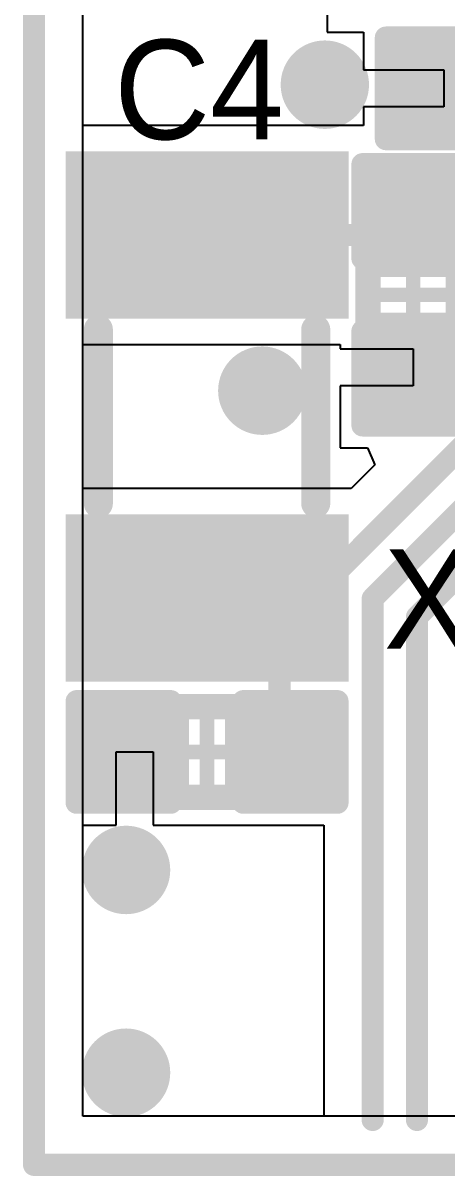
# Model space of a CAD drawing. Header units: millimetres. Extents: x 75.4 to 93.3, y 79.9 to 95.1.
# Drawn here: x 75.37 to 78.29, y 79.88 to 87.82 of the extents above; entities that cross this region are included whole.
import ezdxf

# ---------------------------------------------------------------- set-up
doc = ezdxf.new("R2010")
doc.units = ezdxf.units.MM
for name, color, linetype in [('BottomLayer', 5, 'Continuous'), ('KeepOutLayer', 6, 'Continuous'), ('Mechanical1', 6, 'Continuous'), ('Mechanical13', 56, 'Continuous'), ('Mechanical15', 56, 'Continuous'), ('MultiLayer', 9, 'Continuous'), ('TopLayer', 1, 'Continuous'), ('TopOverlay', 2, 'Continuous'), ('TopPaste', 8, 'Continuous'), ('TopSolder', 216, 'Continuous'), ('ViaHoleLayer', 16, 'Continuous')]:
    doc.layers.add(name, color=color, linetype=linetype)

# ---------------------------------------------------------------- blocks, each defined once
blk = doc.blocks.new('CAPC1005X04L_5')
at = {"layer": 'Mechanical13', "const_width": 0.1}
for points in [[(-0.525, 0.275), (-0.525, -0.275)], [(0.525, 0.275), (-0.525, 0.275)], [(0.525, 0.275), (0.525, -0.275)], [(0.525, -0.275), (-0.525, -0.275)]]:
    blk.add_lwpolyline(points, dxfattribs=at)
at = {"layer": 'Mechanical13', "const_width": 0.05}
for points in [[(-0.55, 0.275, 1), (-0.5, 0.275, 1)], [(-0.55, 0.275, 1), (-0.5, 0.275, 1)], [(0.5, 0.275, 1), (0.55, 0.275, 1)], [(0.5, 0.275, 1), (0.55, 0.275, 1)], [(-0.55, -0.275, 1), (-0.5, -0.275, 1)], [(-0.55, -0.275, 1), (-0.5, -0.275, 1)], [(0.5, -0.275, 1), (0.55, -0.275, 1)], [(0.5, -0.275, 1), (0.55, -0.275, 1)]]:
    blk.add_lwpolyline(points, format="xyb", close=True, dxfattribs=at)
at = {"layer": 'Mechanical15', "const_width": 0.1}
for points in [[(0.9, 0.35), (-0.9, 0.35)], [(-0.9, 0.35), (-0.9, -0.35)], [(0.9, 0.35), (0.9, -0.35)], [(0, 0.275), (0, -0.275)], [(0.275, 0), (-0.275, 0)], [(0.9, -0.35), (-0.9, -0.35)]]:
    blk.add_lwpolyline(points, dxfattribs=at)
at = {"layer": 'Mechanical15', "const_width": 0.05}
for points in [[(-0.925, 0.35, 1), (-0.875, 0.35, 1)], [(-0.925, 0.35, 1), (-0.875, 0.35, 1)], [(0.875, 0.35, 1), (0.925, 0.35, 1)], [(0.875, 0.35, 1), (0.925, 0.35, 1)], [(-0.025, 0.275, 1), (0.025, 0.275, 1)], [(-0.3, 0, 1), (-0.25, 0, 1)], [(0.25, 0, 1), (0.3, 0, 1)], [(-0.025, -0.275, 1), (0.025, -0.275, 1)], [(-0.925, -0.35, 1), (-0.875, -0.35, 1)], [(-0.925, -0.35, 1), (-0.875, -0.35, 1)], [(0.875, -0.35, 1), (0.925, -0.35, 1)], [(0.875, -0.35, 1), (0.925, -0.35, 1)]]:
    blk.add_lwpolyline(points, format="xyb", close=True, dxfattribs=at)
at = {"layer": 'TopLayer'}
for points in [[(-0.2, -0.25), (-0.2, 0.25), (-0.8, -0.25), (-0.8, 0.25)], [(0.8, -0.25), (0.8, 0.25), (0.2, -0.25), (0.2, 0.25)]]:
    blk.add_solid(points, dxfattribs=at)
at = {"layer": 'TopOverlay', "const_width": 0.1524}
for points in [[(-0.9001, 0.3499), (-0.9001, -0.3501)], [(-0.2501, 0.3499), (-0.9001, 0.3499)], [(0.8999, 0.3499), (0.2499, 0.3499)], [(0.8999, 0.3499), (0.8999, -0.3501)], [(-0.2501, -0.3501), (-0.9001, -0.3501)], [(0.8999, -0.3501), (0.2499, -0.3501)]]:
    blk.add_lwpolyline(points, dxfattribs=at)
at = {"layer": 'TopOverlay', "const_width": 0.0762}
for points in [[(-0.9382, 0.3499, 1), (-0.862, 0.3499, 1)], [(-0.9382, 0.3499, 1), (-0.862, 0.3499, 1)], [(-0.2882, 0.3499, 1), (-0.212, 0.3499, 1)], [(0.2118, 0.3499, 1), (0.288, 0.3499, 1)], [(0.8618, 0.3499, 1), (0.938, 0.3499, 1)], [(0.8618, 0.3499, 1), (0.938, 0.3499, 1)], [(-0.9382, -0.3501, 1), (-0.862, -0.3501, 1)], [(-0.9382, -0.3501, 1), (-0.862, -0.3501, 1)], [(-0.2882, -0.3501, 1), (-0.212, -0.3501, 1)], [(0.2118, -0.3501, 1), (0.288, -0.3501, 1)], [(0.8618, -0.3501, 1), (0.938, -0.3501, 1)], [(0.8618, -0.3501, 1), (0.938, -0.3501, 1)]]:
    blk.add_lwpolyline(points, format="xyb", close=True, dxfattribs=at)
at = {"layer": 'TopPaste'}
for points in [[(-0.2, -0.25), (-0.2, 0.25), (-0.8, -0.25), (-0.8, 0.25)], [(0.8, -0.25), (0.8, 0.25), (0.2, -0.25), (0.2, 0.25)]]:
    blk.add_solid(points, dxfattribs=at)
at = {"layer": 'TopSolder'}
for points in [[(-0.1238, -0.3262), (-0.1238, 0.3262), (-0.8762, -0.3262), (-0.8762, 0.3262)], [(0.8762, -0.3262), (0.8762, 0.3262), (0.1238, -0.3262), (0.1238, 0.3262)]]:
    blk.add_solid(points, dxfattribs=at)
blk = doc.blocks.new('XTAL_3215_17')
at = {"layer": 'TopLayer'}
for points in [[(-1.75, -0.9), (-0.75, -0.9), (-1.75, 0.9), (-0.75, 0.9)], [(0.75, -0.9), (1.75, -0.9), (0.75, 0.9), (1.75, 0.9)]]:
    blk.add_solid(points, dxfattribs=at)
at = {"layer": 'TopOverlay', "const_width": 0.2}
for points in [[(0.6, 0.75), (-0.6, 0.75)], [(0.6, -0.75), (-0.6, -0.75)]]:
    blk.add_lwpolyline(points, dxfattribs=at)
at = {"layer": 'TopOverlay', "const_width": 0.1}
for points in [[(-0.65, 0.75, 1), (-0.55, 0.75, 1)], [(0.55, 0.75, 1), (0.65, 0.75, 1)], [(-0.65, -0.75, 1), (-0.55, -0.75, 1)], [(0.55, -0.75, 1), (0.65, -0.75, 1)]]:
    blk.add_lwpolyline(points, format="xyb", close=True, dxfattribs=at)
at = {"layer": 'TopPaste'}
for points in [[(-1.75, -0.9), (-0.75, -0.9), (-1.75, 0.9), (-0.75, 0.9)], [(0.75, -0.9), (1.75, -0.9), (0.75, 0.9), (1.75, 0.9)]]:
    blk.add_solid(points, dxfattribs=at)
at = {"layer": 'TopSolder'}
for points in [[(-1.8262, -0.9762), (-0.6738, -0.9762), (-1.8262, 0.9762), (-0.6738, 0.9762)], [(0.6738, -0.9762), (1.8262, -0.9762), (0.6738, 0.9762), (1.8262, 0.9762)]]:
    blk.add_solid(points, dxfattribs=at)
blk = doc.blocks.new('CAPC1005X04L_18')
at = {"layer": 'Mechanical13', "const_width": 0.1}
for points in [[(-0.525, 0.275), (-0.525, -0.275)], [(0.525, 0.275), (-0.525, 0.275)], [(0.525, 0.275), (0.525, -0.275)], [(0.525, -0.275), (-0.525, -0.275)]]:
    blk.add_lwpolyline(points, dxfattribs=at)
at = {"layer": 'Mechanical13', "const_width": 0.05}
for points in [[(-0.55, 0.275, 1), (-0.5, 0.275, 1)], [(-0.55, 0.275, 1), (-0.5, 0.275, 1)], [(0.5, 0.275, 1), (0.55, 0.275, 1)], [(0.5, 0.275, 1), (0.55, 0.275, 1)], [(-0.55, -0.275, 1), (-0.5, -0.275, 1)], [(-0.55, -0.275, 1), (-0.5, -0.275, 1)], [(0.5, -0.275, 1), (0.55, -0.275, 1)], [(0.5, -0.275, 1), (0.55, -0.275, 1)]]:
    blk.add_lwpolyline(points, format="xyb", close=True, dxfattribs=at)
at = {"layer": 'Mechanical15', "const_width": 0.1}
for points in [[(0.9, 0.35), (-0.9, 0.35)], [(-0.9, 0.35), (-0.9, -0.35)], [(0.9, 0.35), (0.9, -0.35)], [(0, 0.275), (0, -0.275)], [(0.275, 0), (-0.275, 0)], [(0.9, -0.35), (-0.9, -0.35)]]:
    blk.add_lwpolyline(points, dxfattribs=at)
at = {"layer": 'Mechanical15', "const_width": 0.05}
for points in [[(-0.925, 0.35, 1), (-0.875, 0.35, 1)], [(-0.925, 0.35, 1), (-0.875, 0.35, 1)], [(0.875, 0.35, 1), (0.925, 0.35, 1)], [(0.875, 0.35, 1), (0.925, 0.35, 1)], [(-0.025, 0.275, 1), (0.025, 0.275, 1)], [(-0.3, 0, 1), (-0.25, 0, 1)], [(0.25, 0, 1), (0.3, 0, 1)], [(-0.025, -0.275, 1), (0.025, -0.275, 1)], [(-0.925, -0.35, 1), (-0.875, -0.35, 1)], [(-0.925, -0.35, 1), (-0.875, -0.35, 1)], [(0.875, -0.35, 1), (0.925, -0.35, 1)], [(0.875, -0.35, 1), (0.925, -0.35, 1)]]:
    blk.add_lwpolyline(points, format="xyb", close=True, dxfattribs=at)
at = {"layer": 'TopLayer'}
for points in [[(-0.2, -0.25), (-0.2, 0.25), (-0.8, -0.25), (-0.8, 0.25)], [(0.8, -0.25), (0.8, 0.25), (0.2, -0.25), (0.2, 0.25)]]:
    blk.add_solid(points, dxfattribs=at)
at = {"layer": 'TopOverlay', "const_width": 0.1524}
for points in [[(-0.9001, 0.3499), (-0.9001, -0.3501)], [(-0.2501, 0.3499), (-0.9001, 0.3499)], [(0.8999, 0.3499), (0.2499, 0.3499)], [(0.8999, 0.3499), (0.8999, -0.3501)], [(-0.2501, -0.3501), (-0.9001, -0.3501)], [(0.8999, -0.3501), (0.2499, -0.3501)]]:
    blk.add_lwpolyline(points, dxfattribs=at)
at = {"layer": 'TopOverlay', "const_width": 0.0762}
for points in [[(-0.9382, 0.3499, 1), (-0.862, 0.3499, 1)], [(-0.9382, 0.3499, 1), (-0.862, 0.3499, 1)], [(-0.2882, 0.3499, 1), (-0.212, 0.3499, 1)], [(0.2118, 0.3499, 1), (0.288, 0.3499, 1)], [(0.8618, 0.3499, 1), (0.938, 0.3499, 1)], [(0.8618, 0.3499, 1), (0.938, 0.3499, 1)], [(-0.9382, -0.3501, 1), (-0.862, -0.3501, 1)], [(-0.9382, -0.3501, 1), (-0.862, -0.3501, 1)], [(-0.2882, -0.3501, 1), (-0.212, -0.3501, 1)], [(0.2118, -0.3501, 1), (0.288, -0.3501, 1)], [(0.8618, -0.3501, 1), (0.938, -0.3501, 1)], [(0.8618, -0.3501, 1), (0.938, -0.3501, 1)]]:
    blk.add_lwpolyline(points, format="xyb", close=True, dxfattribs=at)
at = {"layer": 'TopPaste'}
for points in [[(-0.2, -0.25), (-0.2, 0.25), (-0.8, -0.25), (-0.8, 0.25)], [(0.8, -0.25), (0.8, 0.25), (0.2, -0.25), (0.2, 0.25)]]:
    blk.add_solid(points, dxfattribs=at)
at = {"layer": 'TopSolder'}
for points in [[(-0.1238, -0.3262), (-0.1238, 0.3262), (-0.8762, -0.3262), (-0.8762, 0.3262)], [(0.8762, -0.3262), (0.8762, 0.3262), (0.1238, -0.3262), (0.1238, 0.3262)]]:
    blk.add_solid(points, dxfattribs=at)
blk = doc.blocks.new('CAPC1005X04L_19')
at = {"layer": 'Mechanical13', "const_width": 0.1}
for points in [[(-0.525, -0.275), (-0.525, 0.275)], [(0.525, 0.275), (-0.525, 0.275)], [(0.525, -0.275), (0.525, 0.275)], [(0.525, -0.275), (-0.525, -0.275)]]:
    blk.add_lwpolyline(points, dxfattribs=at)
at = {"layer": 'Mechanical13', "const_width": 0.05}
for points in [[(-0.55, 0.275, 1), (-0.5, 0.275, 1)], [(-0.55, 0.275, 1), (-0.5, 0.275, 1)], [(0.5, 0.275, 1), (0.55, 0.275, 1)], [(0.5, 0.275, 1), (0.55, 0.275, 1)], [(-0.55, -0.275, 1), (-0.5, -0.275, 1)], [(-0.55, -0.275, 1), (-0.5, -0.275, 1)], [(0.5, -0.275, 1), (0.55, -0.275, 1)], [(0.5, -0.275, 1), (0.55, -0.275, 1)]]:
    blk.add_lwpolyline(points, format="xyb", close=True, dxfattribs=at)
at = {"layer": 'Mechanical15', "const_width": 0.1}
for points in [[(0.9, 0.35), (-0.9, 0.35)], [(-0.9, -0.35), (-0.9, 0.35)], [(0.9, -0.35), (0.9, 0.35)], [(0, -0.275), (0, 0.275)], [(0.275, 0), (-0.275, 0)], [(0.9, -0.35), (-0.9, -0.35)]]:
    blk.add_lwpolyline(points, dxfattribs=at)
at = {"layer": 'Mechanical15', "const_width": 0.05}
for points in [[(-0.925, 0.35, 1), (-0.875, 0.35, 1)], [(-0.925, 0.35, 1), (-0.875, 0.35, 1)], [(0.875, 0.35, 1), (0.925, 0.35, 1)], [(0.875, 0.35, 1), (0.925, 0.35, 1)], [(-0.025, 0.275, 1), (0.025, 0.275, 1)], [(-0.3, 0, 1), (-0.25, 0, 1)], [(0.25, 0, 1), (0.3, 0, 1)], [(-0.025, -0.275, 1), (0.025, -0.275, 1)], [(-0.925, -0.35, 1), (-0.875, -0.35, 1)], [(-0.925, -0.35, 1), (-0.875, -0.35, 1)], [(0.875, -0.35, 1), (0.925, -0.35, 1)], [(0.875, -0.35, 1), (0.925, -0.35, 1)]]:
    blk.add_lwpolyline(points, format="xyb", close=True, dxfattribs=at)
at = {"layer": 'TopLayer'}
for points in [[(-0.2, -0.25), (-0.2, 0.25), (-0.8, -0.25), (-0.8, 0.25)], [(0.8, -0.25), (0.8, 0.25), (0.2, -0.25), (0.2, 0.25)]]:
    blk.add_solid(points, dxfattribs=at)
at = {"layer": 'TopOverlay', "const_width": 0.1524}
for points in [[(-0.9001, -0.3501), (-0.9001, 0.3499)], [(-0.2501, 0.3499), (-0.9001, 0.3499)], [(0.8999, 0.3499), (0.2499, 0.3499)], [(0.8999, -0.3501), (0.8999, 0.3499)], [(-0.2501, -0.3501), (-0.9001, -0.3501)], [(0.8999, -0.3501), (0.2499, -0.3501)]]:
    blk.add_lwpolyline(points, dxfattribs=at)
at = {"layer": 'TopOverlay', "const_width": 0.0762}
for points in [[(-0.9382, 0.3499, 1), (-0.862, 0.3499, 1)], [(-0.9382, 0.3499, 1), (-0.862, 0.3499, 1)], [(-0.2882, 0.3499, 1), (-0.212, 0.3499, 1)], [(0.2118, 0.3499, 1), (0.288, 0.3499, 1)], [(0.8618, 0.3499, 1), (0.938, 0.3499, 1)], [(0.8618, 0.3499, 1), (0.938, 0.3499, 1)], [(-0.9382, -0.3501, 1), (-0.862, -0.3501, 1)], [(-0.9382, -0.3501, 1), (-0.862, -0.3501, 1)], [(-0.2882, -0.3501, 1), (-0.212, -0.3501, 1)], [(0.2118, -0.3501, 1), (0.288, -0.3501, 1)], [(0.8618, -0.3501, 1), (0.938, -0.3501, 1)], [(0.8618, -0.3501, 1), (0.938, -0.3501, 1)]]:
    blk.add_lwpolyline(points, format="xyb", close=True, dxfattribs=at)
at = {"layer": 'TopPaste'}
for points in [[(-0.2, -0.25), (-0.2, 0.25), (-0.8, -0.25), (-0.8, 0.25)], [(0.8, -0.25), (0.8, 0.25), (0.2, -0.25), (0.2, 0.25)]]:
    blk.add_solid(points, dxfattribs=at)
at = {"layer": 'TopSolder'}
for points in [[(-0.1238, -0.3262), (-0.1238, 0.3262), (-0.8762, -0.3262), (-0.8762, 0.3262)], [(0.8762, -0.3262), (0.8762, 0.3262), (0.1238, -0.3262), (0.1238, 0.3262)]]:
    blk.add_solid(points, dxfattribs=at)

msp = doc.modelspace()

# ---------------------------------------------------------------- linework, layer by layer
at = {"layer": 'BottomLayer'}
for p, q in [((75.7812, 80.2911), (75.7812, 94.7307)), ((81.1045, 80.2911), (75.7812, 80.2911))]:
    msp.add_line(p, q, dxfattribs=at)
at = {"layer": 'BottomLayer', "const_width": 0.3048}
for points in [[(77.2987, 87.3966, 1), (77.6035, 87.3966, 1)], [(76.8669, 85.2884, 1), (77.1717, 85.2884, 1)], [(75.9271, 81.9864, 1), (76.2319, 81.9864, 1)], [(75.9271, 80.5894, 1), (76.2319, 80.5894, 1)]]:
    msp.add_lwpolyline(points, format="xyb", close=True, dxfattribs=at)
at = {"layer": 'KeepOutLayer', "const_width": 0.1524}
for points in [[(75.4445, 79.9544), (75.4445, 95.0674)], [(75.4445, 79.9544), (93.2245, 79.9544)]]:
    msp.add_lwpolyline(points, dxfattribs=at)
at = {"layer": 'KeepOutLayer', "const_width": 0.0762}
msp.add_lwpolyline([(75.4064, 79.9544, 1), (75.4826, 79.9544, 1)], format="xyb", close=True, dxfattribs=at)
msp.add_lwpolyline([(75.4064, 79.9544, 1), (75.4826, 79.9544, 1)], format="xyb", close=True, dxfattribs=at)
at = {"layer": 'Mechanical1', "const_width": 0.1524}
for points in [[(75.4445, 79.9544), (75.4445, 95.0674)], [(75.4445, 79.9544), (93.2245, 79.9544)]]:
    msp.add_lwpolyline(points, dxfattribs=at)
at = {"layer": 'Mechanical1', "const_width": 0.0762}
msp.add_lwpolyline([(75.4064, 79.9544, 1), (75.4826, 79.9544, 1)], format="xyb", close=True, dxfattribs=at)
msp.add_lwpolyline([(75.4064, 79.9544, 1), (75.4826, 79.9544, 1)], format="xyb", close=True, dxfattribs=at)
at = {"layer": 'MultiLayer', "const_width": 0.3048}
for points in [[(77.2987, 87.3966, 1), (77.6035, 87.3966, 1)], [(76.8669, 85.2884, 1), (77.1717, 85.2884, 1)], [(75.9271, 81.9864, 1), (76.2319, 81.9864, 1)], [(75.9271, 80.5894, 1), (76.2319, 80.5894, 1)]]:
    msp.add_lwpolyline(points, format="xyb", close=True, dxfattribs=at)
at = {"layer": 'TopLayer'}
for p, q in [((75.7812, 87.1146), (75.7812, 94.7307)), ((77.4679, 88.2856), (77.4679, 87.7586)), ((77.4679, 87.7586), (77.7179, 87.7586)), ((77.7179, 87.7586), (77.7179, 87.4982)), ((77.7179, 87.4982), (78.2719, 87.4982)), ((78.2719, 87.4982), (78.2719, 87.2442)), ((78.2719, 87.2442), (77.7179, 87.2442)), ((77.7179, 87.2442), (77.7179, 87.1146)), ((77.7179, 87.1146), (75.7812, 87.1146)), ((75.7812, 84.6146), (75.7812, 85.6066)), ((75.7812, 85.6066), (77.5567, 85.6066)), ((77.5567, 85.6066), (77.5567, 85.5758)), ((77.5567, 85.5758), (78.0607, 85.5758)), ((78.0607, 85.5758), (78.0607, 85.3218)), ((78.0607, 85.3218), (77.5567, 85.3218)), ((77.5567, 85.3218), (77.5567, 84.8948)), ((77.5567, 84.8948), (77.7463, 84.8948)), ((77.7463, 84.8948), (77.7949, 84.7775)), ((77.7949, 84.7775), (77.632, 84.6146)), ((77.632, 84.6146), (75.7812, 84.6146)), ((76.0113, 82.2952), (76.0113, 82.7992)), ((76.0113, 82.7992), (76.2653, 82.7992)), ((76.2653, 82.7992), (76.2653, 82.2952)), ((75.7812, 80.2911), (75.7812, 82.2952)), ((75.7812, 82.2952), (76.0113, 82.2952)), ((76.2653, 82.2952), (77.4447, 82.2952)), ((77.4447, 82.2952), (77.4447, 80.2911)), ((77.4447, 80.2911), (75.7812, 80.2911))]:
    msp.add_line(p, q, dxfattribs=at)
for points, const_width in [([(77.2987, 87.3966, 1), (77.6035, 87.3966, 1)], 0.3048), ([(76.6002, 86.3606, 1), (76.6764, 86.3606, 1)], 0.0762), ([(76.8669, 85.2884, 1), (77.1717, 85.2884, 1)], 0.3048), ([(76.6002, 83.8606, 1), (76.6764, 83.8606, 1)], 0.0762), ([(76.6002, 83.8606, 1), (76.6764, 83.8606, 1)], 0.0762), ([(77.316, 83.8606, 1), (77.3922, 83.8606, 1)], 0.0762), ([(77.316, 83.8606, 1), (77.3922, 83.8606, 1)], 0.0762), ([(77.7432, 83.856, 1), (77.8194, 83.856, 1)], 0.0762), ([(77.7432, 83.856, 1), (77.8194, 83.856, 1)], 0.0762), ([(78.0486, 83.7296, 1), (78.1248, 83.7296, 1)], 0.0762), ([(78.0486, 83.7296, 1), (78.1248, 83.7296, 1)], 0.0762), ([(77.1002, 83.3606, 1), (77.1764, 83.3606, 1)], 0.0762), ([(77.1002, 83.3606, 1), (77.1764, 83.3606, 1)], 0.0762), ([(77.1002, 82.7992, 1), (77.1764, 82.7992, 1)], 0.0762), ([(75.9271, 81.9864, 1), (76.2319, 81.9864, 1)], 0.3048), ([(75.9271, 80.5894, 1), (76.2319, 80.5894, 1)], 0.3048), ([(77.7432, 80.264, 1), (77.8194, 80.264, 1)], 0.0762), ([(78.0486, 80.264, 1), (78.1248, 80.264, 1)], 0.0762)]:
    msp.add_lwpolyline(points, format="xyb", close=True, dxfattribs=dict(at, const_width=const_width))
at = {"layer": 'TopLayer', "const_width": 0.1524}
for points in [[(77.3541, 83.8606), (80.3851, 86.8916)], [(77.7813, 83.856), (80.4169, 86.4916)], [(76.6383, 86.3606), (79.4231, 86.3606)], [(78.0867, 83.7296), (80.4487, 86.0916)], [(76.6383, 83.8606), (77.1383, 83.3606)], [(76.6383, 83.8606), (77.3541, 83.8606)], [(77.7813, 80.264), (77.7813, 83.856)], [(78.0867, 80.264), (78.0867, 83.7296)], [(77.1383, 82.7992), (77.1383, 83.3606)]]:
    msp.add_lwpolyline(points, dxfattribs=at)
at = {"layer": 'ViaHoleLayer', "const_width": 0.1524}
for points in [[(77.3749, 87.3966, 1), (77.5273, 87.3966, 1)], [(76.9431, 85.2884, 1), (77.0955, 85.2884, 1)], [(76.0033, 81.9864, 1), (76.1557, 81.9864, 1)], [(76.0033, 80.5894, 1), (76.1557, 80.5894, 1)]]:
    msp.add_lwpolyline(points, format="xyb", close=True, dxfattribs=at)

# ---------------------------------------------------------------- block references
for name, p, rotation in [('CAPC1005X04L_5', (78.7719, 87.3712), 180), ('XTAL_3215_17', (76.6383, 85.1106), 270), ('CAPC1005X04L_19', (78.0607, 85.9488), 270), ('CAPC1005X04L_18', (76.6383, 82.7992), 180)]:
    msp.add_blockref(name, p, dxfattribs=dict(rotation=rotation))

# ---------------------------------------------------------------- texts
at = {"layer": 'TopOverlay'}
for s, p in [('C4', (75.9968, 87.0204)), ('X2', (77.8575, 83.5104))]:
    msp.add_text(s, height=0.6858, dxfattribs=at).set_placement(p)

doc.saveas('drawing.dxf')
